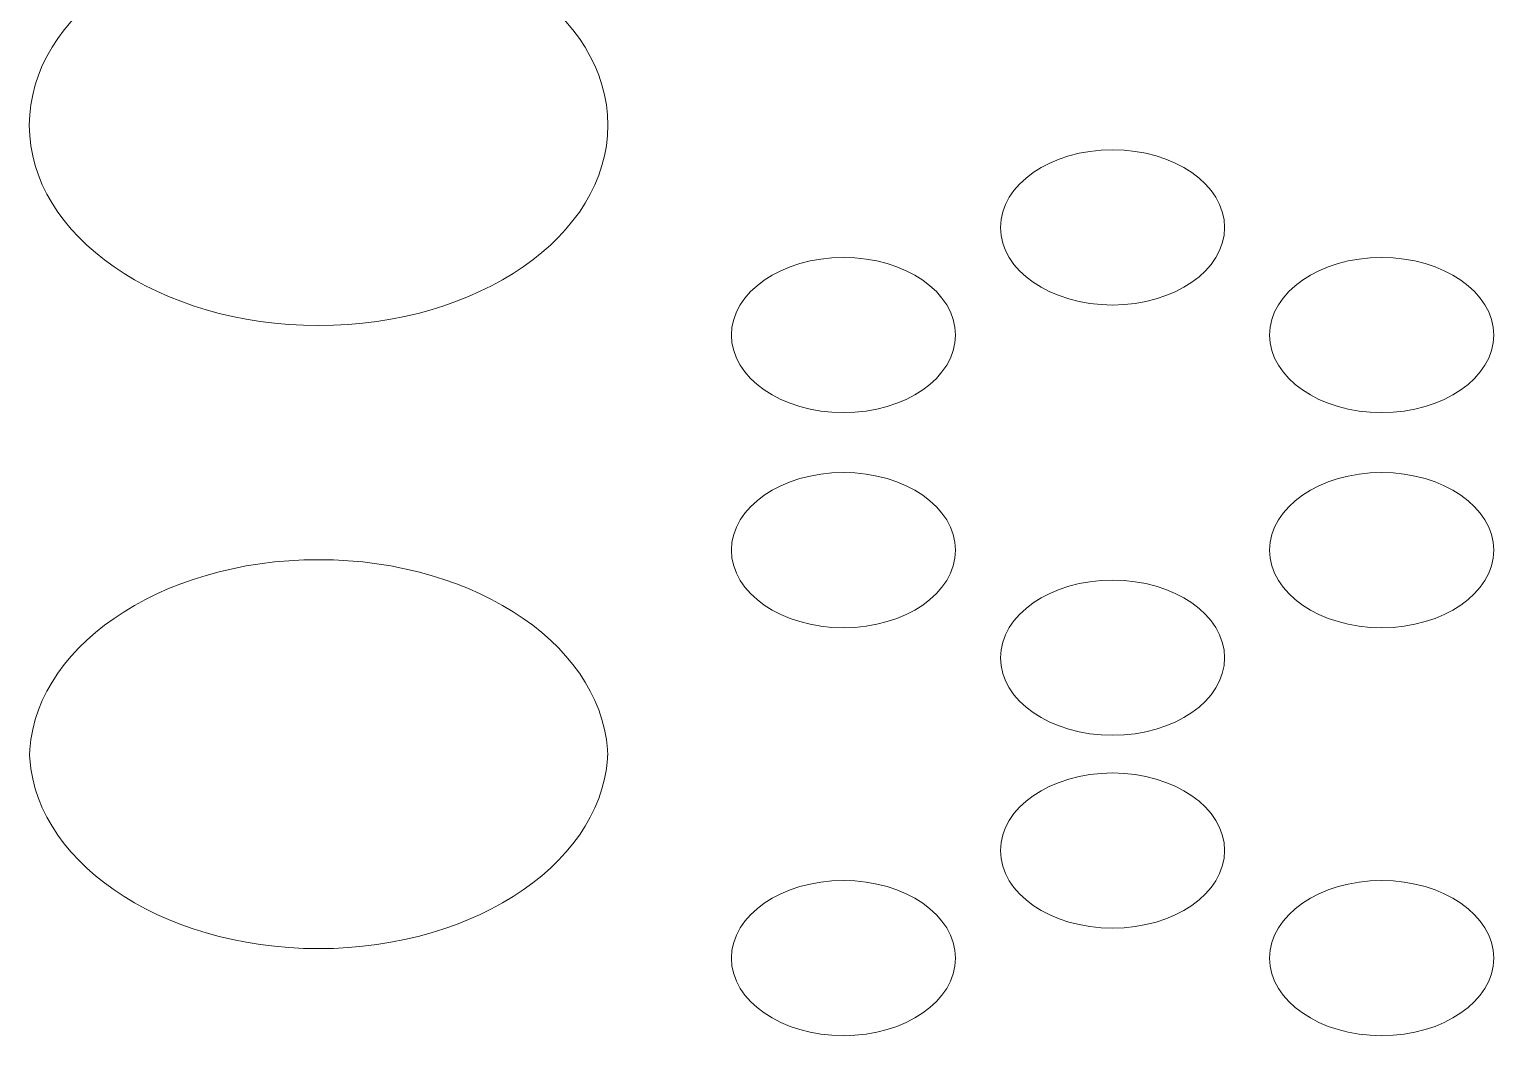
# Model space of a CAD drawing. Header units: millimetres. Extents: x -1200 to 1200, y -590 to 590.
# Drawn here: x -477.1 to -7.4, y -89.8 to 232.9 of the extents above; entities that cross this region are included whole.
import ezdxf

# ---------------------------------------------------------------- set-up
doc = ezdxf.new("R2010")
doc.units = ezdxf.units.MM
doc.header["$MEASUREMENT"] = 0
doc.layers.add('Layer 1', color=7, linetype='Continuous')

msp = doc.modelspace()

# ---------------------------------------------------------------- linework, layer by layer
at = {"layer": 'Layer 1', "color": 250, "lineweight": 20}
for points, knots in [([(-477.0828, 202.1357), (-477.0828, 202.1357), (-476.9449, 205.4444), (-476.9449, 205.4444), (-476.9449, 205.4444), (-476.5848, 208.7066), (-476.5848, 208.7066), (-476.5848, 208.7066), (-475.9949, 211.9173), (-475.9949, 211.9173), (-475.9949, 211.9173), (-475.1982, 215.0815), (-475.1982, 215.0815), (-475.1982, 215.0815), (-474.1333, 218.1889), (-474.1333, 218.1889), (-474.1333, 218.1889), (-472.8998, 221.2344), (-472.8998, 221.2344), (-472.8998, 221.2344), (-471.4365, 224.2127), (-471.4365, 224.2127), (-471.4365, 224.2127), (-469.7817, 227.1188), (-469.7817, 227.1188), (-469.7817, 227.1188), (-467.9277, 229.9681), (-467.9277, 229.9681), (-467.9277, 229.9681), (-465.8745, 232.7401), (-465.8745, 232.7401), (-465.8745, 232.7401), (-463.6451, 235.4242), (-463.6451, 235.4242), (-463.6451, 235.4242), (-461.2319, 238.0309), (-461.2319, 238.0309), (-461.2319, 238.0309), (-458.6424, 240.5499), (-458.6424, 240.5499), (-458.6424, 240.5499), (-455.8921, 242.981), (-455.8921, 242.981), (-455.8921, 242.981), (-452.9656, 245.309), (-452.9656, 245.309), (-452.9656, 245.309), (-449.8934, 247.5389), (-449.8934, 247.5389), (-449.8934, 247.5389), (-446.6681, 249.6759), (-446.6681, 249.6759), (-446.6681, 249.6759), (-443.2971, 251.6942), (-443.2971, 251.6942), (-443.2971, 251.6942), (-439.7959, 253.5989), (-439.7959, 253.5989), (-439.7959, 253.5989), (-436.1493, 255.3952), (-436.1493, 255.3952), (-436.1493, 255.3952), (-432.3953, 257.0728), (-432.3953, 257.0728), (-432.3953, 257.0728), (-428.5034, 258.611), (-428.5034, 258.611), (-428.5034, 258.611), (-424.4967, 260.0202), (-424.4967, 260.0202), (-424.4967, 260.0202), (-420.398, 261.3158), (-420.398, 261.3158), (-420.398, 261.3158), (-416.1997, 262.4618), (-416.1997, 262.4618), (-416.1997, 262.4618), (-411.8787, 263.4683), (-411.8787, 263.4683), (-411.8787, 263.4683), (-407.4889, 264.3355), (-407.4889, 264.3355), (-407.4889, 264.3355), (-402.9995, 265.053), (-402.9995, 265.053), (-402.9995, 265.053), (-398.4412, 265.6157), (-398.4412, 265.6157), (-398.4412, 265.6157), (-393.7984, 266.0234), (-393.7984, 266.0234), (-393.7984, 266.0234), (-389.0792, 266.2763), (-389.0792, 266.2763), (-389.0792, 266.2763), (-384.2909, 266.3589), (-384.2909, 266.3589), (-384.2909, 266.3589), (-379.5104, 266.2763), (-379.5104, 266.2763), (-379.5104, 266.2763), (-374.7988, 266.0234), (-374.7988, 266.0234), (-374.7988, 266.0234), (-370.1485, 265.6157), (-370.1485, 265.6157), (-370.1485, 265.6157), (-365.5902, 265.053), (-365.5902, 265.053), (-365.5902, 265.053), (-361.1007, 264.3355), (-361.1007, 264.3355), (-361.1007, 264.3355), (-356.7032, 263.4683), (-356.7032, 263.4683), (-356.7032, 263.4683), (-352.3899, 262.4618), (-352.3899, 262.4618), (-352.3899, 262.4618), (-348.1916, 261.3158), (-348.1916, 261.3158), (-348.1916, 261.3158), (-344.0853, 260.0202), (-344.0853, 260.0202), (-344.0853, 260.0202), (-340.0862, 258.611), (-340.0862, 258.611), (-340.0862, 258.611), (-336.1943, 257.0728), (-336.1943, 257.0728), (-336.1943, 257.0728), (-332.425, 255.3952), (-332.425, 255.3952), (-332.425, 255.3952), (-328.7936, 253.5989), (-328.7936, 253.5989), (-328.7936, 253.5989), (-325.2848, 251.6942), (-325.2848, 251.6942), (-325.2848, 251.6942), (-321.914, 249.6759), (-321.914, 249.6759), (-321.914, 249.6759), (-318.7039, 247.5389), (-318.7039, 247.5389), (-318.7039, 247.5389), (-315.6165, 245.309), (-315.6165, 245.309), (-315.6165, 245.309), (-312.7129, 242.981), (-312.7129, 242.981), (-312.7129, 242.981), (-309.9471, 240.5499), (-309.9471, 240.5499), (-309.9471, 240.5499), (-307.35, 238.0309), (-307.35, 238.0309), (-307.35, 238.0309), (-304.9445, 235.4242), (-304.9445, 235.4242), (-304.9445, 235.4242), (-302.7151, 232.7401), (-302.7151, 232.7401), (-302.7151, 232.7401), (-300.6619, 229.9681), (-300.6619, 229.9681), (-300.6619, 229.9681), (-298.8003, 227.1188), (-298.8003, 227.1188), (-298.8003, 227.1188), (-297.1531, 224.2127), (-297.1531, 224.2127), (-297.1531, 224.2127), (-295.6899, 221.2344), (-295.6899, 221.2344), (-295.6899, 221.2344), (-294.4411, 218.1889), (-294.4411, 218.1889), (-294.4411, 218.1889), (-293.4068, 215.0815), (-293.4068, 215.0815), (-293.4068, 215.0815), (-292.5793, 211.9173), (-292.5793, 211.9173), (-292.5793, 211.9173), (-291.9971, 208.7066), (-291.9971, 208.7066), (-291.9971, 208.7066), (-291.6447, 205.4444), (-291.6447, 205.4444), (-291.6447, 205.4444), (-291.5068, 202.1357), (-291.5068, 202.1357), (-291.5068, 202.1357), (-291.6447, 198.8218), (-291.6447, 198.8218), (-291.6447, 198.8218), (-291.9971, 195.5544), (-291.9971, 195.5544), (-291.9971, 195.5544), (-292.5793, 192.3385), (-292.5793, 192.3385), (-292.5793, 192.3385), (-293.4068, 189.1795), (-293.4068, 189.1795), (-293.4068, 189.1795), (-294.4411, 186.067), (-294.4411, 186.067), (-294.4411, 186.067), (-295.6899, 183.037), (-295.6899, 183.037), (-295.6899, 183.037), (-297.1531, 180.0483), (-297.1531, 180.0483), (-297.1531, 180.0483), (-298.8003, 177.1422), (-298.8003, 177.1422), (-298.8003, 177.1422), (-300.6619, 174.2929), (-300.6619, 174.2929), (-300.6619, 174.2929), (-302.7151, 171.5313), (-302.7151, 171.5313), (-302.7151, 171.5313), (-304.9445, 168.8316), (-304.9445, 168.8316), (-304.9445, 168.8316), (-307.35, 166.2249), (-307.35, 166.2249), (-307.35, 166.2249), (-309.9471, 163.7112), (-309.9471, 163.7112), (-309.9471, 163.7112), (-312.7129, 161.28), (-312.7129, 161.28), (-312.7129, 161.28), (-315.6165, 158.952), (-315.6165, 158.952), (-315.6165, 158.952), (-318.7039, 156.7169), (-318.7039, 156.7169), (-318.7039, 156.7169), (-321.914, 154.5851), (-321.914, 154.5851), (-321.914, 154.5851), (-325.2848, 152.5668), (-325.2848, 152.5668), (-325.2848, 152.5668), (-328.7936, 150.657), (-328.7936, 150.657), (-328.7936, 150.657), (-332.425, 148.8709), (-332.425, 148.8709), (-332.425, 148.8709), (-336.1943, 147.1985), (-336.1943, 147.1985), (-336.1943, 147.1985), (-340.0862, 145.6552), (-340.0862, 145.6552), (-340.0862, 145.6552), (-344.0853, 144.2357), (-344.0853, 144.2357), (-344.0853, 144.2357), (-348.1916, 142.9555), (-348.1916, 142.9555), (-348.1916, 142.9555), (-352.3899, 141.7941), (-352.3899, 141.7941), (-352.3899, 141.7941), (-356.7032, 140.7927), (-356.7032, 140.7927), (-356.7032, 140.7927), (-361.1007, 139.9256), (-361.1007, 139.9256), (-361.1007, 139.9256), (-365.5902, 139.2081), (-365.5902, 139.2081), (-365.5902, 139.2081), (-370.1485, 138.6403), (-370.1485, 138.6403), (-370.1485, 138.6403), (-374.7988, 138.2273), (-374.7988, 138.2273), (-374.7988, 138.2273), (-379.5104, 137.9899), (-379.5104, 137.9899), (-379.5104, 137.9899), (-384.2909, 137.9073), (-384.2909, 137.9073), (-384.2909, 137.9073), (-389.0868, 137.9899), (-389.0868, 137.9899), (-389.0868, 137.9899), (-393.7984, 138.2273), (-393.7984, 138.2273), (-393.7984, 138.2273), (-398.4412, 138.6403), (-398.4412, 138.6403), (-398.4412, 138.6403), (-402.9995, 139.2081), (-402.9995, 139.2081), (-402.9995, 139.2081), (-407.4889, 139.9256), (-407.4889, 139.9256), (-407.4889, 139.9256), (-411.8787, 140.7927), (-411.8787, 140.7927), (-411.8787, 140.7927), (-416.1997, 141.7941), (-416.1997, 141.7941), (-416.1997, 141.7941), (-420.398, 142.9555), (-420.398, 142.9555), (-420.398, 142.9555), (-424.4967, 144.2357), (-424.4967, 144.2357), (-424.4967, 144.2357), (-428.5034, 145.6552), (-428.5034, 145.6552), (-428.5034, 145.6552), (-432.3953, 147.1985), (-432.3953, 147.1985), (-432.3953, 147.1985), (-436.1493, 148.8709), (-436.1493, 148.8709), (-436.1493, 148.8709), (-439.7959, 150.657), (-439.7959, 150.657), (-439.7959, 150.657), (-443.2971, 152.5668), (-443.2971, 152.5668), (-443.2971, 152.5668), (-446.6681, 154.5851), (-446.6681, 154.5851), (-446.6681, 154.5851), (-449.8934, 156.7169), (-449.8934, 156.7169), (-449.8934, 156.7169), (-452.9656, 158.952), (-452.9656, 158.952), (-452.9656, 158.952), (-455.8921, 161.28), (-455.8921, 161.28), (-455.8921, 161.28), (-458.6424, 163.7112), (-458.6424, 163.7112), (-458.6424, 163.7112), (-461.2319, 166.2249), (-461.2319, 166.2249), (-461.2319, 166.2249), (-463.6451, 168.8316), (-463.6451, 168.8316), (-463.6451, 168.8316), (-465.8745, 171.5313), (-465.8745, 171.5313), (-465.8745, 171.5313), (-467.9277, 174.2929), (-467.9277, 174.2929), (-467.9277, 174.2929), (-469.7817, 177.1422), (-469.7817, 177.1422), (-469.7817, 177.1422), (-471.4365, 180.0483), (-471.4365, 180.0483), (-471.4365, 180.0483), (-472.8998, 183.037), (-472.8998, 183.037), (-472.8998, 183.037), (-474.1333, 186.067), (-474.1333, 186.067), (-474.1333, 186.067), (-475.1982, 189.1795), (-475.1982, 189.1795), (-475.1982, 189.1795), (-475.9949, 192.3385), (-475.9949, 192.3385), (-475.9949, 192.3385), (-476.5848, 195.5544), (-476.5848, 195.5544), (-476.5848, 195.5544), (-476.9449, 198.8218), (-476.9449, 198.8218), (-476.9449, 198.8218), (-477.0828, 202.1357), (-477.0828, 202.1357)], [0, 0, 0, 0, 0.0078125, 0.0078125, 0.0078125, 0.015625, 0.015625, 0.015625, 0.0234375, 0.0234375, 0.0234375, 0.03125, 0.03125, 0.03125, 0.0390625, 0.0390625, 0.0390625, 0.046875, 0.046875, 0.046875, 0.0546875, 0.0546875, 0.0546875, 0.0625, 0.0625, 0.0625, 0.0703125, 0.0703125, 0.0703125, 0.078125, 0.078125, 0.078125, 0.0859375, 0.0859375, 0.0859375, 0.09375, 0.09375, 0.09375, 0.1015625, 0.1015625, 0.1015625, 0.109375, 0.109375, 0.109375, 0.1171875, 0.1171875, 0.1171875, 0.125, 0.125, 0.125, 0.1328125, 0.1328125, 0.1328125, 0.140625, 0.140625, 0.140625, 0.1484375, 0.1484375, 0.1484375, 0.15625, 0.15625, 0.15625, 0.1640625, 0.1640625, 0.1640625, 0.171875, 0.171875, 0.171875, 0.1796875, 0.1796875, 0.1796875, 0.1875, 0.1875, 0.1875, 0.1953125, 0.1953125, 0.1953125, 0.203125, 0.203125, 0.203125, 0.2109375, 0.2109375, 0.2109375, 0.21875, 0.21875, 0.21875, 0.2265625, 0.2265625, 0.2265625, 0.234375, 0.234375, 0.234375, 0.2421875, 0.2421875, 0.2421875, 0.25, 0.25, 0.25, 0.2578125, 0.2578125, 0.2578125, 0.265625, 0.265625, 0.265625, 0.2734375, 0.2734375, 0.2734375, 0.28125, 0.28125, 0.28125, 0.2890625, 0.2890625, 0.2890625, 0.296875, 0.296875, 0.296875, 0.3046875, 0.3046875, 0.3046875, 0.3125, 0.3125, 0.3125, 0.3203125, 0.3203125, 0.3203125, 0.328125, 0.328125, 0.328125, 0.3359375, 0.3359375, 0.3359375, 0.34375, 0.34375, 0.34375, 0.3515625, 0.3515625, 0.3515625, 0.359375, 0.359375, 0.359375, 0.3671875, 0.3671875, 0.3671875, 0.375, 0.375, 0.375, 0.3828125, 0.3828125, 0.3828125, 0.390625, 0.390625, 0.390625, 0.3984375, 0.3984375, 0.3984375, 0.40625, 0.40625, 0.40625, 0.4140625, 0.4140625, 0.4140625, 0.421875, 0.421875, 0.421875, 0.4296875, 0.4296875, 0.4296875, 0.4375, 0.4375, 0.4375, 0.4453125, 0.4453125, 0.4453125, 0.453125, 0.453125, 0.453125, 0.4609375, 0.4609375, 0.4609375, 0.46875, 0.46875, 0.46875, 0.4765625, 0.4765625, 0.4765625, 0.484375, 0.484375, 0.484375, 0.4921875, 0.4921875, 0.4921875, 0.5, 0.5, 0.5, 0.5078125, 0.5078125, 0.5078125, 0.515625, 0.515625, 0.515625, 0.5234375, 0.5234375, 0.5234375, 0.53125, 0.53125, 0.53125, 0.5390625, 0.5390625, 0.5390625, 0.546875, 0.546875, 0.546875, 0.5546875, 0.5546875, 0.5546875, 0.5625, 0.5625, 0.5625, 0.5703125, 0.5703125, 0.5703125, 0.578125, 0.578125, 0.578125, 0.5859375, 0.5859375, 0.5859375, 0.59375, 0.59375, 0.59375, 0.6015625, 0.6015625, 0.6015625, 0.609375, 0.609375, 0.609375, 0.6171875, 0.6171875, 0.6171875, 0.625, 0.625, 0.625, 0.6328125, 0.6328125, 0.6328125, 0.640625, 0.640625, 0.640625, 0.6484375, 0.6484375, 0.6484375, 0.65625, 0.65625, 0.65625, 0.6640625, 0.6640625, 0.6640625, 0.671875, 0.671875, 0.671875, 0.6796875, 0.6796875, 0.6796875, 0.6875, 0.6875, 0.6875, 0.6953125, 0.6953125, 0.6953125, 0.703125, 0.703125, 0.703125, 0.7109375, 0.7109375, 0.7109375, 0.71875, 0.71875, 0.71875, 0.7265625, 0.7265625, 0.7265625, 0.734375, 0.734375, 0.734375, 0.7421875, 0.7421875, 0.7421875, 0.75, 0.75, 0.75, 0.7578125, 0.7578125, 0.7578125, 0.765625, 0.765625, 0.765625, 0.7734375, 0.7734375, 0.7734375, 0.78125, 0.78125, 0.78125, 0.7890625, 0.7890625, 0.7890625, 0.796875, 0.796875, 0.796875, 0.8046875, 0.8046875, 0.8046875, 0.8125, 0.8125, 0.8125, 0.8203125, 0.8203125, 0.8203125, 0.828125, 0.828125, 0.828125, 0.8359375, 0.8359375, 0.8359375, 0.84375, 0.84375, 0.84375, 0.8515625, 0.8515625, 0.8515625, 0.859375, 0.859375, 0.859375, 0.8671875, 0.8671875, 0.8671875, 0.875, 0.875, 0.875, 0.8828125, 0.8828125, 0.8828125, 0.890625, 0.890625, 0.890625, 0.8984375, 0.8984375, 0.8984375, 0.90625, 0.90625, 0.90625, 0.9140625, 0.9140625, 0.9140625, 0.921875, 0.921875, 0.921875, 0.9296875, 0.9296875, 0.9296875, 0.9375, 0.9375, 0.9375, 0.9453125, 0.9453125, 0.9453125, 0.953125, 0.953125, 0.953125, 0.9609375, 0.9609375, 0.9609375, 0.96875, 0.96875, 0.96875, 0.9765625, 0.9765625, 0.9765625, 0.984375, 0.984375, 0.984375, 0.9921875, 0.9921875, 0.9921875, 1, 1, 1, 1]), ([(-165.6112, 169.3427), (-165.6112, 183.0782), (-149.4998, 194.2278), (-129.6497, 194.2278), (-109.8151, 194.2278), (-93.7113, 183.0782), (-93.7113, 169.3427), (-93.7113, 155.6071), (-109.8151, 144.4628), (-129.6497, 144.4628), (-149.4998, 144.4628), (-165.6112, 155.6071), (-165.6112, 169.3427)], [0, 0, 0, 0, 0.25, 0.25, 0.25, 0.5, 0.5, 0.5, 0.75, 0.75, 0.75, 1, 1, 1, 1]), ([(-251.891, 134.8515), (-251.891, 148.587), (-235.795, 159.7211), (-215.9602, 159.7211), (-196.1178, 159.7211), (-180.0218, 148.587), (-180.0218, 134.8515), (-180.0218, 121.1159), (-196.1178, 109.9664), (-215.9602, 109.9664), (-235.795, 109.9664), (-251.891, 121.1159), (-251.891, 134.8515)], [0, 0, 0, 0, 0.25, 0.25, 0.25, 0.5, 0.5, 0.5, 0.75, 0.75, 0.75, 1, 1, 1, 1]), ([(-79.2854, 134.8515), (-79.2854, 148.587), (-63.1893, 159.7211), (-43.3546, 159.7211), (-23.5122, 159.7211), (-7.4008, 148.587), (-7.4008, 134.8515), (-7.4008, 121.1159), (-23.5122, 109.9664), (-43.3546, 109.9664), (-63.1893, 109.9664), (-79.2854, 121.1159), (-79.2854, 134.8515)], [0, 0, 0, 0, 0.25, 0.25, 0.25, 0.5, 0.5, 0.5, 0.75, 0.75, 0.75, 1, 1, 1, 1]), ([(-251.891, 65.8587), (-251.891, 79.5943), (-235.795, 90.7438), (-215.9602, 90.7438), (-196.1178, 90.7438), (-180.0218, 79.5943), (-180.0218, 65.8587), (-180.0218, 52.1232), (-196.1178, 40.9788), (-215.9602, 40.9788), (-235.795, 40.9788), (-251.891, 52.1232), (-251.891, 65.8587)], [0, 0, 0, 0, 0.25, 0.25, 0.25, 0.5, 0.5, 0.5, 0.75, 0.75, 0.75, 1, 1, 1, 1]), ([(-79.2854, 65.8587), (-79.2854, 79.5943), (-63.1893, 90.7438), (-43.3546, 90.7438), (-23.5122, 90.7438), (-7.4008, 79.5943), (-7.4008, 65.8587), (-7.4008, 52.1232), (-23.5122, 40.9788), (-43.3546, 40.9788), (-63.1893, 40.9788), (-79.2854, 52.1232), (-79.2854, 65.8587)], [0, 0, 0, 0, 0.25, 0.25, 0.25, 0.5, 0.5, 0.5, 0.75, 0.75, 0.75, 1, 1, 1, 1]), ([(-291.5682, -0.0266), (-291.5682, -0.0266), (-291.5988, -0.0266), (-291.5988, -0.0266), (-291.5988, -0.0266), (-291.6447, -1.0021), (-291.6447, -1.0021), (-291.6447, -1.0021), (-291.9971, -4.2696), (-291.9971, -4.2696), (-291.9971, -4.2696), (-292.5793, -7.4751), (-292.5793, -7.4751), (-292.5793, -7.4751), (-293.4068, -10.6445), (-293.4068, -10.6445), (-293.4068, -10.6445), (-294.4411, -13.7467), (-294.4411, -13.7467), (-294.4411, -13.7467), (-295.6899, -16.787), (-295.6899, -16.787), (-295.6899, -16.787), (-297.1531, -19.7705), (-297.1531, -19.7705), (-297.1531, -19.7705), (-298.8003, -22.687), (-298.8003, -22.687), (-298.8003, -22.687), (-300.6619, -25.5311), (-300.6619, -25.5311), (-300.6619, -25.5311), (-302.7151, -28.2927), (-302.7151, -28.2927), (-302.7151, -28.2927), (-304.9445, -30.982), (-304.9445, -30.982), (-304.9445, -30.982), (-307.35, -33.599), (-307.35, -33.599), (-307.35, -33.599), (-309.9471, -36.1128), (-309.9471, -36.1128), (-309.9471, -36.1128), (-312.7129, -38.5389), (-312.7129, -38.5389), (-312.7129, -38.5389), (-315.6165, -40.8771), (-315.6165, -40.8771), (-315.6165, -40.8771), (-318.7039, -43.1071), (-318.7039, -43.1071), (-318.7039, -43.1071), (-321.914, -45.2286), (-321.914, -45.2286), (-321.914, -45.2286), (-325.2848, -47.252), (-325.2848, -47.252), (-325.2848, -47.252), (-328.7936, -49.1567), (-328.7936, -49.1567), (-328.7936, -49.1567), (-332.425, -50.953), (-332.425, -50.953), (-332.425, -50.953), (-336.1943, -52.6306), (-336.1943, -52.6306), (-336.1943, -52.6306), (-340.0862, -54.174), (-340.0862, -54.174), (-340.0862, -54.174), (-344.0853, -55.5934), (-344.0853, -55.5934), (-344.0853, -55.5934), (-348.1916, -56.8736), (-348.1916, -56.8736), (-348.1916, -56.8736), (-352.3899, -58.0298), (-352.3899, -58.0298), (-352.3899, -58.0298), (-356.7032, -59.0364), (-356.7032, -59.0364), (-356.7032, -59.0364), (-361.1007, -59.8881), (-361.1007, -59.8881), (-361.1007, -59.8881), (-365.5902, -60.6211), (-365.5902, -60.6211), (-365.5902, -60.6211), (-370.1485, -61.1734), (-370.1485, -61.1734), (-370.1485, -61.1734), (-374.7988, -61.5863), (-374.7988, -61.5863), (-374.7988, -61.5863), (-379.5104, -61.8341), (-379.5104, -61.8341), (-379.5104, -61.8341), (-384.2909, -61.9167), (-384.2909, -61.9167), (-384.2909, -61.9167), (-389.0868, -61.8341), (-389.0868, -61.8341), (-389.0868, -61.8341), (-393.7984, -61.5863), (-393.7984, -61.5863), (-393.7984, -61.5863), (-398.4412, -61.1734), (-398.4412, -61.1734), (-398.4412, -61.1734), (-402.9995, -60.6211), (-402.9995, -60.6211), (-402.9995, -60.6211), (-407.4889, -59.8881), (-407.4889, -59.8881), (-407.4889, -59.8881), (-411.8787, -59.0364), (-411.8787, -59.0364), (-411.8787, -59.0364), (-416.1997, -58.0298), (-416.1997, -58.0298), (-416.1997, -58.0298), (-420.398, -56.8736), (-420.398, -56.8736), (-420.398, -56.8736), (-424.4967, -55.5934), (-424.4967, -55.5934), (-424.4967, -55.5934), (-428.5034, -54.174), (-428.5034, -54.174), (-428.5034, -54.174), (-432.3953, -52.6306), (-432.3953, -52.6306), (-432.3953, -52.6306), (-436.1493, -50.953), (-436.1493, -50.953), (-436.1493, -50.953), (-439.7959, -49.1567), (-439.7959, -49.1567), (-439.7959, -49.1567), (-443.2971, -47.252), (-443.2971, -47.252), (-443.2971, -47.252), (-446.6681, -45.2286), (-446.6681, -45.2286), (-446.6681, -45.2286), (-449.8934, -43.1071), (-449.8934, -43.1071), (-449.8934, -43.1071), (-452.9656, -40.8771), (-452.9656, -40.8771), (-452.9656, -40.8771), (-455.8921, -38.5389), (-455.8921, -38.5389), (-455.8921, -38.5389), (-458.6424, -36.1128), (-458.6424, -36.1128), (-458.6424, -36.1128), (-461.2319, -33.599), (-461.2319, -33.599), (-461.2319, -33.599), (-463.6451, -30.982), (-463.6451, -30.982), (-463.6451, -30.982), (-465.8745, -28.2927), (-465.8745, -28.2927), (-465.8745, -28.2927), (-467.9277, -25.5311), (-467.9277, -25.5311), (-467.9277, -25.5311), (-469.7817, -22.687), (-469.7817, -22.687), (-469.7817, -22.687), (-471.4365, -19.7705), (-471.4365, -19.7705), (-471.4365, -19.7705), (-472.8998, -16.787), (-472.8998, -16.787), (-472.8998, -16.787), (-474.1333, -13.7467), (-474.1333, -13.7467), (-474.1333, -13.7467), (-475.1982, -10.6445), (-475.1982, -10.6445), (-475.1982, -10.6445), (-475.9949, -7.4751), (-475.9949, -7.4751), (-475.9949, -7.4751), (-476.5848, -4.2696), (-476.5848, -4.2696), (-476.5848, -4.2696), (-476.9449, -1.0021), (-476.9449, -1.0021), (-476.9449, -1.0021), (-476.9909, -0.0266), (-476.9909, -0.0266), (-476.9909, -0.0266), (-477.0215, -0.0266), (-477.0215, -0.0266), (-477.0215, -0.0266), (-476.9449, 1.8832), (-476.9449, 1.8832), (-476.9449, 1.8832), (-476.5848, 5.1559), (-476.5848, 5.1559), (-476.5848, 5.1559), (-475.9949, 8.3717), (-475.9949, 8.3717), (-475.9949, 8.3717), (-475.1982, 11.5307), (-475.1982, 11.5307), (-475.1982, 11.5307), (-474.1333, 14.633), (-474.1333, 14.633), (-474.1333, 14.633), (-472.8998, 17.6836), (-472.8998, 17.6836), (-472.8998, 17.6836), (-471.4365, 20.6619), (-471.4365, 20.6619), (-471.4365, 20.6619), (-469.7817, 23.5681), (-469.7817, 23.5681), (-469.7817, 23.5681), (-467.9277, 26.407), (-467.9277, 26.407), (-467.9277, 26.407), (-465.8745, 29.1789), (-465.8745, 29.1789), (-465.8745, 29.1789), (-463.6451, 31.8786), (-463.6451, 31.8786), (-463.6451, 31.8786), (-461.2319, 34.4852), (-461.2319, 34.4852), (-461.2319, 34.4852), (-458.6424, 36.999), (-458.6424, 36.999), (-458.6424, 36.999), (-455.8921, 39.4251), (-455.8921, 39.4251), (-455.8921, 39.4251), (-452.9656, 41.7582), (-452.9656, 41.7582), (-452.9656, 41.7582), (-449.8934, 43.9933), (-449.8934, 43.9933), (-449.8934, 43.9933), (-446.6681, 46.1148), (-446.6681, 46.1148), (-446.6681, 46.1148), (-443.2971, 48.1383), (-443.2971, 48.1383), (-443.2971, 48.1383), (-439.7959, 50.0533), (-439.7959, 50.0533), (-439.7959, 50.0533), (-436.1493, 51.8392), (-436.1493, 51.8392), (-436.1493, 51.8392), (-432.3953, 53.5117), (-432.3953, 53.5117), (-432.3953, 53.5117), (-428.5034, 55.0603), (-428.5034, 55.0603), (-428.5034, 55.0603), (-424.4967, 56.4745), (-424.4967, 56.4745), (-424.4967, 56.4745), (-420.398, 57.765), (-420.398, 57.765), (-420.398, 57.765), (-416.1997, 58.9161), (-416.1997, 58.9161), (-416.1997, 58.9161), (-411.8787, 59.9175), (-411.8787, 59.9175), (-411.8787, 59.9175), (-407.4889, 60.7847), (-407.4889, 60.7847), (-407.4889, 60.7847), (-402.9995, 61.497), (-402.9995, 61.497), (-402.9995, 61.497), (-398.4412, 62.0597), (-398.4412, 62.0597), (-398.4412, 62.0597), (-393.7984, 62.4726), (-393.7984, 62.4726), (-393.7984, 62.4726), (-389.0792, 62.7204), (-389.0792, 62.7204), (-389.0792, 62.7204), (-384.2909, 62.8029), (-384.2909, 62.8029), (-384.2909, 62.8029), (-379.5104, 62.7204), (-379.5104, 62.7204), (-379.5104, 62.7204), (-374.7988, 62.4726), (-374.7988, 62.4726), (-374.7988, 62.4726), (-370.1485, 62.0597), (-370.1485, 62.0597), (-370.1485, 62.0597), (-365.5902, 61.497), (-365.5902, 61.497), (-365.5902, 61.497), (-361.1007, 60.7847), (-361.1007, 60.7847), (-361.1007, 60.7847), (-356.7032, 59.9175), (-356.7032, 59.9175), (-356.7032, 59.9175), (-352.3899, 58.9161), (-352.3899, 58.9161), (-352.3899, 58.9161), (-348.1916, 57.765), (-348.1916, 57.765), (-348.1916, 57.765), (-344.0853, 56.4745), (-344.0853, 56.4745), (-344.0853, 56.4745), (-340.0862, 55.0603), (-340.0862, 55.0603), (-340.0862, 55.0603), (-336.1943, 53.5117), (-336.1943, 53.5117), (-336.1943, 53.5117), (-332.425, 51.8392), (-332.425, 51.8392), (-332.425, 51.8392), (-328.7936, 50.0533), (-328.7936, 50.0533), (-328.7936, 50.0533), (-325.2848, 48.1383), (-325.2848, 48.1383), (-325.2848, 48.1383), (-321.914, 46.1148), (-321.914, 46.1148), (-321.914, 46.1148), (-318.7039, 43.9933), (-318.7039, 43.9933), (-318.7039, 43.9933), (-315.6165, 41.7582), (-315.6165, 41.7582), (-315.6165, 41.7582), (-312.7129, 39.4251), (-312.7129, 39.4251), (-312.7129, 39.4251), (-309.9471, 36.999), (-309.9471, 36.999), (-309.9471, 36.999), (-307.35, 34.4852), (-307.35, 34.4852), (-307.35, 34.4852), (-304.9445, 31.8786), (-304.9445, 31.8786), (-304.9445, 31.8786), (-302.7151, 29.1789), (-302.7151, 29.1789), (-302.7151, 29.1789), (-300.6619, 26.4174), (-300.6619, 26.4174), (-300.6619, 26.4174), (-298.8003, 23.5681), (-298.8003, 23.5681), (-298.8003, 23.5681), (-297.1531, 20.6619), (-297.1531, 20.6619), (-297.1531, 20.6619), (-295.6899, 17.6836), (-295.6899, 17.6836), (-295.6899, 17.6836), (-294.4411, 14.633), (-294.4411, 14.633), (-294.4411, 14.633), (-293.4068, 11.5307), (-293.4068, 11.5307), (-293.4068, 11.5307), (-292.5793, 8.3717), (-292.5793, 8.3717), (-292.5793, 8.3717), (-291.9971, 5.1559), (-291.9971, 5.1559), (-291.9971, 5.1559), (-291.6447, 1.8936), (-291.6447, 1.8936), (-291.6447, 1.8936), (-291.5682, -0.0266), (-291.5682, -0.0266)], [0, 0, 0, 0, 0.00769231, 0.00769231, 0.00769231, 0.01538462, 0.01538462, 0.01538462, 0.02307692, 0.02307692, 0.02307692, 0.03076923, 0.03076923, 0.03076923, 0.03846154, 0.03846154, 0.03846154, 0.04615385, 0.04615385, 0.04615385, 0.05384615, 0.05384615, 0.05384615, 0.06153846, 0.06153846, 0.06153846, 0.06923077, 0.06923077, 0.06923077, 0.07692308, 0.07692308, 0.07692308, 0.08461538, 0.08461538, 0.08461538, 0.09230769, 0.09230769, 0.09230769, 0.1, 0.1, 0.1, 0.10769231, 0.10769231, 0.10769231, 0.11538462, 0.11538462, 0.11538462, 0.12307692, 0.12307692, 0.12307692, 0.13076923, 0.13076923, 0.13076923, 0.13846154, 0.13846154, 0.13846154, 0.14615385, 0.14615385, 0.14615385, 0.15384615, 0.15384615, 0.15384615, 0.16153846, 0.16153846, 0.16153846, 0.16923077, 0.16923077, 0.16923077, 0.17692308, 0.17692308, 0.17692308, 0.18461538, 0.18461538, 0.18461538, 0.19230769, 0.19230769, 0.19230769, 0.2, 0.2, 0.2, 0.20769231, 0.20769231, 0.20769231, 0.21538462, 0.21538462, 0.21538462, 0.22307692, 0.22307692, 0.22307692, 0.23076923, 0.23076923, 0.23076923, 0.23846154, 0.23846154, 0.23846154, 0.24615385, 0.24615385, 0.24615385, 0.25384615, 0.25384615, 0.25384615, 0.26153846, 0.26153846, 0.26153846, 0.26923077, 0.26923077, 0.26923077, 0.27692308, 0.27692308, 0.27692308, 0.28461538, 0.28461538, 0.28461538, 0.29230769, 0.29230769, 0.29230769, 0.3, 0.3, 0.3, 0.30769231, 0.30769231, 0.30769231, 0.31538462, 0.31538462, 0.31538462, 0.32307692, 0.32307692, 0.32307692, 0.33076923, 0.33076923, 0.33076923, 0.33846154, 0.33846154, 0.33846154, 0.34615385, 0.34615385, 0.34615385, 0.35384615, 0.35384615, 0.35384615, 0.36153846, 0.36153846, 0.36153846, 0.36923077, 0.36923077, 0.36923077, 0.37692308, 0.37692308, 0.37692308, 0.38461538, 0.38461538, 0.38461538, 0.39230769, 0.39230769, 0.39230769, 0.4, 0.4, 0.4, 0.40769231, 0.40769231, 0.40769231, 0.41538462, 0.41538462, 0.41538462, 0.42307692, 0.42307692, 0.42307692, 0.43076923, 0.43076923, 0.43076923, 0.43846154, 0.43846154, 0.43846154, 0.44615385, 0.44615385, 0.44615385, 0.45384615, 0.45384615, 0.45384615, 0.46153846, 0.46153846, 0.46153846, 0.46923077, 0.46923077, 0.46923077, 0.47692308, 0.47692308, 0.47692308, 0.48461538, 0.48461538, 0.48461538, 0.49230769, 0.49230769, 0.49230769, 0.5, 0.5, 0.5, 0.50769231, 0.50769231, 0.50769231, 0.51538462, 0.51538462, 0.51538462, 0.52307692, 0.52307692, 0.52307692, 0.53076923, 0.53076923, 0.53076923, 0.53846154, 0.53846154, 0.53846154, 0.54615385, 0.54615385, 0.54615385, 0.55384615, 0.55384615, 0.55384615, 0.56153846, 0.56153846, 0.56153846, 0.56923077, 0.56923077, 0.56923077, 0.57692308, 0.57692308, 0.57692308, 0.58461538, 0.58461538, 0.58461538, 0.59230769, 0.59230769, 0.59230769, 0.6, 0.6, 0.6, 0.60769231, 0.60769231, 0.60769231, 0.61538462, 0.61538462, 0.61538462, 0.62307692, 0.62307692, 0.62307692, 0.63076923, 0.63076923, 0.63076923, 0.63846154, 0.63846154, 0.63846154, 0.64615385, 0.64615385, 0.64615385, 0.65384615, 0.65384615, 0.65384615, 0.66153846, 0.66153846, 0.66153846, 0.66923077, 0.66923077, 0.66923077, 0.67692308, 0.67692308, 0.67692308, 0.68461538, 0.68461538, 0.68461538, 0.69230769, 0.69230769, 0.69230769, 0.7, 0.7, 0.7, 0.70769231, 0.70769231, 0.70769231, 0.71538462, 0.71538462, 0.71538462, 0.72307692, 0.72307692, 0.72307692, 0.73076923, 0.73076923, 0.73076923, 0.73846154, 0.73846154, 0.73846154, 0.74615385, 0.74615385, 0.74615385, 0.75384615, 0.75384615, 0.75384615, 0.76153846, 0.76153846, 0.76153846, 0.76923077, 0.76923077, 0.76923077, 0.77692308, 0.77692308, 0.77692308, 0.78461538, 0.78461538, 0.78461538, 0.79230769, 0.79230769, 0.79230769, 0.8, 0.8, 0.8, 0.80769231, 0.80769231, 0.80769231, 0.81538462, 0.81538462, 0.81538462, 0.82307692, 0.82307692, 0.82307692, 0.83076923, 0.83076923, 0.83076923, 0.83846154, 0.83846154, 0.83846154, 0.84615385, 0.84615385, 0.84615385, 0.85384615, 0.85384615, 0.85384615, 0.86153846, 0.86153846, 0.86153846, 0.86923077, 0.86923077, 0.86923077, 0.87692308, 0.87692308, 0.87692308, 0.88461538, 0.88461538, 0.88461538, 0.89230769, 0.89230769, 0.89230769, 0.9, 0.9, 0.9, 0.90769231, 0.90769231, 0.90769231, 0.91538462, 0.91538462, 0.91538462, 0.92307692, 0.92307692, 0.92307692, 0.93076923, 0.93076923, 0.93076923, 0.93846154, 0.93846154, 0.93846154, 0.94615385, 0.94615385, 0.94615385, 0.95384615, 0.95384615, 0.95384615, 0.96153846, 0.96153846, 0.96153846, 0.96923077, 0.96923077, 0.96923077, 0.97692308, 0.97692308, 0.97692308, 0.98461538, 0.98461538, 0.98461538, 0.99230769, 0.99230769, 0.99230769, 1, 1, 1, 1]), ([(-165.6112, 31.3572), (-165.6112, 45.0928), (-149.4998, 56.2423), (-129.6497, 56.2423), (-109.8151, 56.2423), (-93.7113, 45.0928), (-93.7113, 31.3572), (-93.7113, 17.632), (-109.8151, 6.4825), (-129.6497, 6.4825), (-149.4998, 6.4825), (-165.6112, 17.632), (-165.6112, 31.3572)], [0, 0, 0, 0, 0.25, 0.25, 0.25, 0.5, 0.5, 0.5, 0.75, 0.75, 0.75, 1, 1, 1, 1]), ([(-165.6112, -30.4709), (-165.6112, -16.7354), (-149.4998, -5.6014), (-129.6497, -5.6014), (-109.8151, -5.6014), (-93.7113, -16.7354), (-93.7113, -30.4709), (-93.7113, -44.2168), (-109.8151, -55.356), (-129.6497, -55.356), (-149.4998, -55.356), (-165.6112, -44.2168), (-165.6112, -30.4709)], [0, 0, 0, 0, 0.25, 0.25, 0.25, 0.5, 0.5, 0.5, 0.75, 0.75, 0.75, 1, 1, 1, 1]), ([(-251.891, -64.9776), (-251.891, -51.2317), (-235.795, -40.0926), (-215.9602, -40.0926), (-196.1178, -40.0926), (-180.0218, -51.2317), (-180.0218, -64.9776), (-180.0218, -78.7133), (-196.1178, -89.8472), (-215.9602, -89.8472), (-235.795, -89.8472), (-251.891, -78.7133), (-251.891, -64.9776)], [0, 0, 0, 0, 0.25, 0.25, 0.25, 0.5, 0.5, 0.5, 0.75, 0.75, 0.75, 1, 1, 1, 1]), ([(-79.2854, -64.9776), (-79.2854, -51.2317), (-63.1893, -40.0926), (-43.3546, -40.0926), (-23.5122, -40.0926), (-7.4008, -51.2317), (-7.4008, -64.9776), (-7.4008, -78.7133), (-23.5122, -89.8472), (-43.3546, -89.8472), (-63.1893, -89.8472), (-79.2854, -78.7133), (-79.2854, -64.9776)], [0, 0, 0, 0, 0.25, 0.25, 0.25, 0.5, 0.5, 0.5, 0.75, 0.75, 0.75, 1, 1, 1, 1])]:
    msp.add_open_spline(points, degree=3, knots=knots, dxfattribs=at)

doc.saveas('drawing.dxf')
